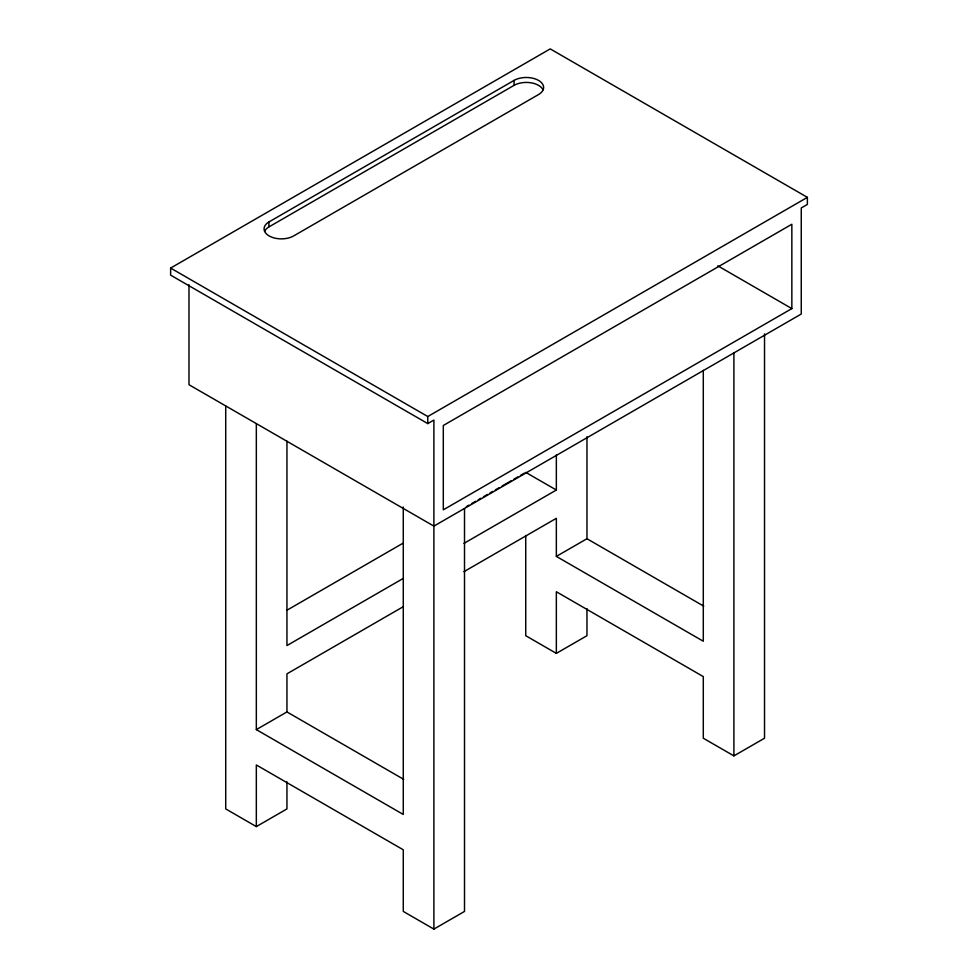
<?xml version="1.0" encoding="UTF-8"?>
<svg xmlns="http://www.w3.org/2000/svg" width="978" height="978" viewBox="0 0 978 978"><rect width="100%" height="100%" fill="white"/><g stroke="black" fill="none" stroke-linecap="round" stroke-linejoin="round"><path stroke-width="1.47" d="M464.513 508.597L464.513 911.423L433.89 929.1L433.89 420.063L427.777 423.596L170.624 275.136L170.624 268.07L550.223 48.9L807.376 197.36L807.376 204.439L801.263 207.972L801.263 314.024L433.89 526.115L188.986 384.721L188.986 284.732M269.182 221.823L514.061 80.404A17.323 10 0 0 1 538.548 80.404A17.323 10 0 0 1 538.548 94.548L293.913 235.784A17.323 10 0 0 1 269.427 236.101A17.323 10 0 0 1 268.889 221.957L268.889 226.908A17.323 10 0 0 0 264.573 231.444M269.182 226.774L514.061 85.355A17.323 10 0 0 1 543.034 89.842M170.624 268.07L427.777 416.53L807.376 197.36M791.85 308.596L443.303 509.831L443.303 425.491L791.85 224.255L791.85 308.596L717.828 265.845M286.713 610.358L402.924 543.267M466.31 506.665L468.951 505.137M471.592 503.621L475.552 501.335M478.193 499.807L480.834 498.279M483.474 496.751L487.435 494.465M490.076 492.936L492.716 491.421M495.357 489.892L499.33 487.606M501.971 486.078L511.213 480.748M513.853 479.22L517.814 476.934M520.455 475.406L524.416 473.12M403.156 578.475L286.945 645.566L286.945 441.164M463.914 543.401L556.348 490.027L556.348 454.941M403.156 606.751L286.945 673.842L286.945 711.935L403.718 779.356M463.914 571.678L556.348 518.316L556.348 556.396L703.292 641.238L703.292 370.332M256.334 423.694L256.334 729.612L286.945 711.935M556.348 556.396L586.959 538.731L703.732 606.14M225.722 406.078L225.722 808.916L256.334 826.593L286.945 808.916L286.945 781.862M525.736 535.541L525.736 635.7L556.348 653.377L586.959 635.7L586.959 608.646M556.348 653.377L556.348 591.751L703.292 676.593L703.292 738.219L733.903 755.884L764.527 738.219L764.527 333.853M525.736 472.362L556.348 490.027M256.334 729.612L403.278 814.454L403.278 507.02M433.89 929.1L403.278 911.423L403.278 849.796L256.334 764.967L256.334 826.593M733.903 353.058L733.903 755.884M586.959 436.75L586.959 538.731M514.061 80.404L514.061 85.355M427.777 416.53L427.777 423.596"/></g></svg>
